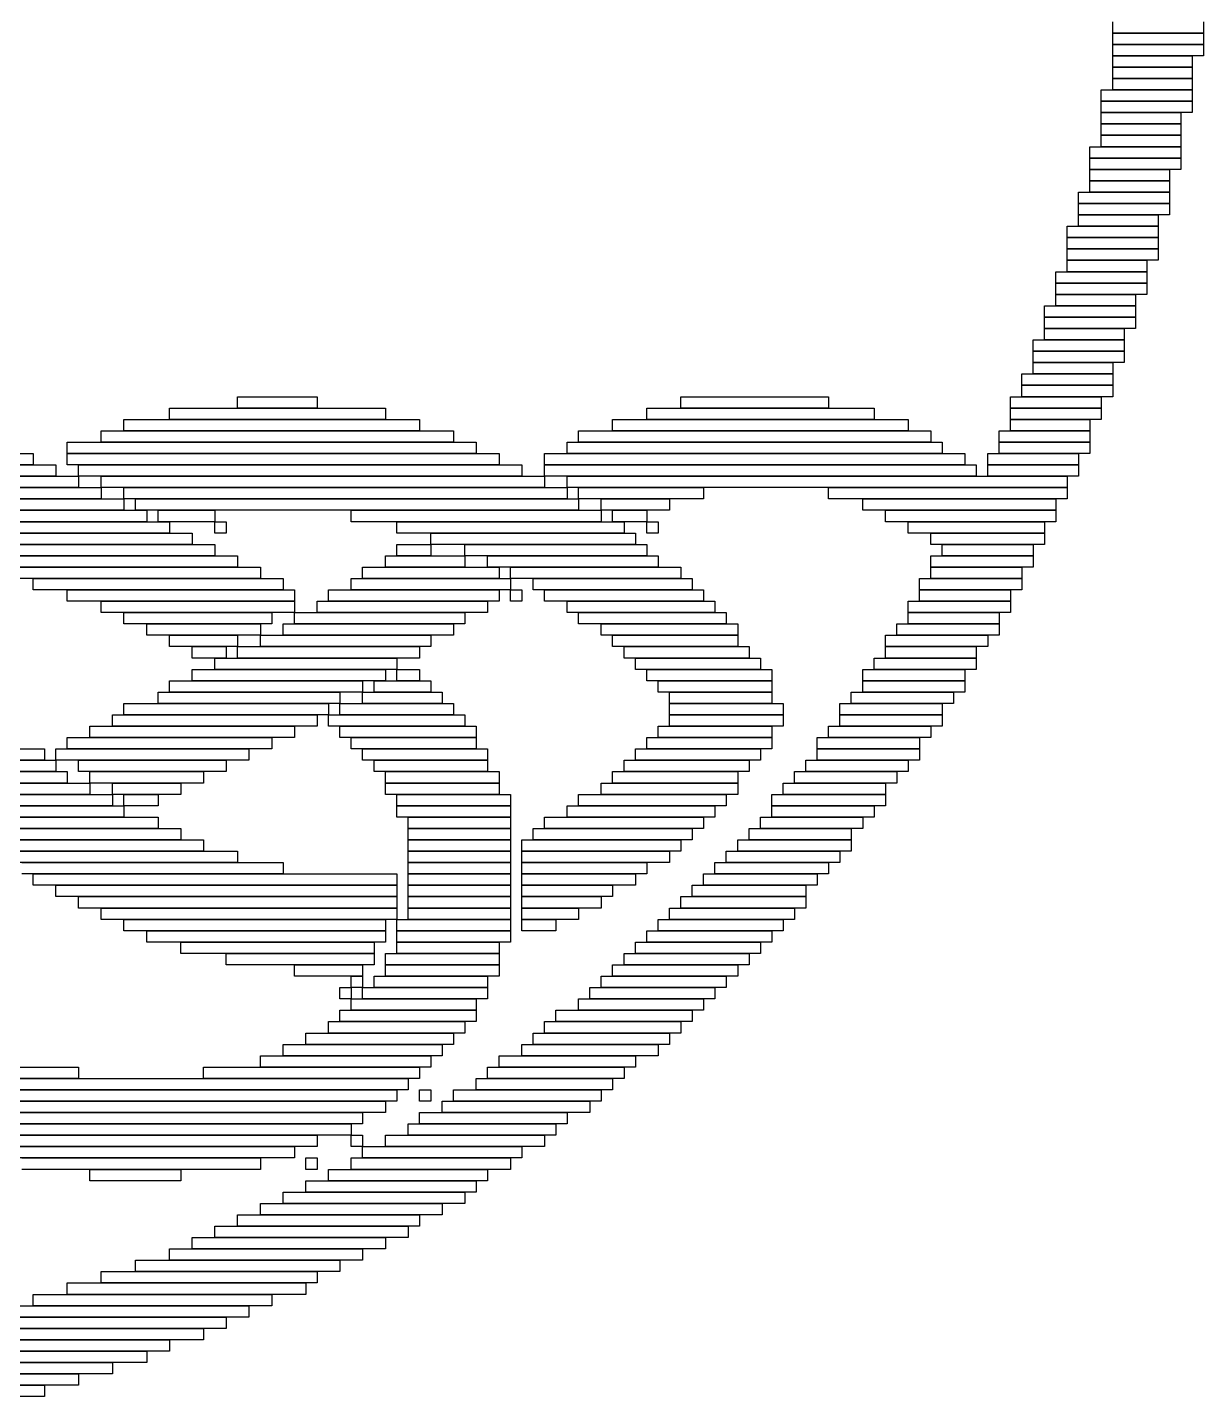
# Model space of a CAD drawing. Extents: x 366 to 657, y 364 to 660.
# Drawn here: x 552.5 to 656, y 370 to 490.5 of the extents above; entities that cross this region are included whole.
import ezdxf

# ---------------------------------------------------------------- set-up
doc = ezdxf.new("R2010")
doc.units = 0

msp = doc.modelspace()

# ---------------------------------------------------------------- linework, layer by layer
for p, q in [((648, 490), (648, 491)), ((656, 491), (656, 490)), ((656, 490), (648, 490)), ((648, 490), (656, 490)), ((648, 489), (648, 490)), ((656, 490), (656, 489)), ((656, 489), (648, 489)), ((648, 489), (656, 489)), ((648, 488), (648, 489)), ((656, 489), (656, 488)), ((656, 488), (648, 488)), ((648, 488), (655, 488)), ((648, 487), (648, 488)), ((655, 487), (648, 487)), ((648, 487), (655, 487)), ((648, 486), (648, 487)), ((655, 488), (655, 487)), ((655, 487), (655, 486)), ((655, 486), (648, 486)), ((648, 486), (655, 486)), ((648, 485), (648, 486)), ((655, 486), (655, 485)), ((647, 485), (655, 485)), ((647, 484), (647, 485)), ((655, 485), (648, 485)), ((655, 485), (655, 484)), ((655, 484), (647, 484)), ((647, 484), (655, 484)), ((647, 483), (647, 484)), ((655, 484), (655, 483)), ((655, 483), (647, 483)), ((647, 483), (654, 483)), ((647, 482), (647, 483)), ((654, 482), (647, 482)), ((647, 482), (654, 482)), ((647, 481), (647, 482)), ((654, 483), (654, 482)), ((654, 482), (654, 481)), ((654, 481), (647, 481)), ((647, 481), (654, 481)), ((647, 480), (647, 481)), ((654, 481), (654, 480)), ((646, 480), (654, 480)), ((646, 479), (646, 480)), ((654, 480), (647, 480)), ((654, 480), (654, 479)), ((654, 479), (646, 479)), ((646, 479), (654, 479)), ((646, 478), (646, 479)), ((654, 479), (654, 478)), ((654, 478), (646, 478)), ((646, 478), (653, 478)), ((646, 477), (646, 478)), ((653, 478), (653, 477)), ((645, 476), (653, 476)), ((645, 475), (645, 476)), ((653, 477), (646, 477)), ((646, 477), (653, 477)), ((646, 476), (646, 477)), ((653, 476), (646, 476)), ((653, 477), (653, 476)), ((653, 476), (653, 475)), ((653, 475), (645, 475)), ((645, 475), (653, 475)), ((645, 474), (645, 475)), ((653, 475), (653, 474)), ((653, 474), (645, 474)), ((645, 474), (652, 474)), ((645, 473), (645, 474)), ((652, 474), (652, 473)), ((644, 473), (652, 473)), ((644, 472), (644, 473)), ((652, 473), (645, 473)), ((652, 473), (652, 472)), ((652, 472), (644, 472)), ((644, 472), (652, 472)), ((644, 471), (644, 472)), ((652, 472), (652, 471)), ((652, 471), (644, 471)), ((644, 471), (652, 471)), ((644, 470), (644, 471)), ((652, 470), (644, 470)), ((644, 470), (651, 470)), ((644, 469), (644, 470)), ((651, 470), (651, 469)), ((652, 471), (652, 470)), ((643, 469), (651, 469)), ((643, 468), (643, 469)), ((651, 469), (644, 469)), ((651, 469), (651, 468)), ((651, 468), (643, 468)), ((643, 468), (651, 468)), ((643, 467), (643, 468)), ((651, 468), (651, 467)), ((651, 467), (643, 467)), ((643, 467), (650, 467)), ((643, 466), (643, 467)), ((650, 467), (650, 466)), ((642, 466), (650, 466)), ((642, 465), (642, 466)), ((650, 466), (643, 466)), ((650, 466), (650, 465)), ((650, 465), (642, 465)), ((642, 465), (650, 465)), ((642, 464), (642, 465)), ((650, 464), (642, 464)), ((642, 464), (649, 464)), ((642, 463), (642, 464)), ((649, 464), (649, 463)), ((650, 465), (650, 464)), ((641, 463), (649, 463)), ((641, 462), (641, 463)), ((649, 463), (642, 463)), ((649, 463), (649, 462)), ((649, 462), (641, 462)), ((641, 462), (649, 462)), ((641, 461), (641, 462)), ((649, 462), (649, 461)), ((649, 461), (641, 461)), ((641, 461), (648, 461)), ((641, 460), (641, 461)), ((648, 461), (648, 460)), ((640, 460), (648, 460)), ((640, 459), (640, 460)), ((648, 460), (641, 460)), ((648, 460), (648, 459)), ((571, 458), (578, 458)), ((571, 457), (571, 458)), ((578, 458), (578, 457)), ((610, 458), (623, 458)), ((610, 457), (610, 458)), ((623, 458), (623, 457)), ((639, 458), (647, 458)), ((639, 457), (639, 458)), ((648, 459), (640, 459)), ((640, 459), (648, 459)), ((640, 458), (640, 459)), ((648, 458), (640, 458)), ((647, 458), (647, 457)), ((648, 459), (648, 458)), ((565, 457), (584, 457)), ((565, 456), (565, 457)), ((578, 457), (571, 457)), ((584, 457), (584, 456)), ((607, 457), (627, 457)), ((607, 456), (607, 457)), ((623, 457), (610, 457)), ((627, 457), (627, 456)), ((647, 457), (639, 457)), ((639, 457), (647, 457)), ((639, 456), (639, 457)), ((647, 457), (647, 456)), ((561, 456), (587, 456)), ((561, 455), (561, 456)), ((584, 456), (565, 456)), ((587, 456), (587, 455)), ((604, 456), (630, 456)), ((604, 455), (604, 456)), ((627, 456), (607, 456)), ((630, 456), (630, 455)), ((647, 456), (639, 456)), ((639, 456), (646, 456)), ((639, 455), (639, 456)), ((646, 456), (646, 455)), ((559, 455), (590, 455)), ((559, 454), (559, 455)), ((587, 455), (561, 455)), ((590, 455), (590, 454)), ((601, 455), (632, 455)), ((601, 454), (601, 455)), ((630, 455), (604, 455)), ((632, 455), (632, 454)), ((638, 455), (646, 455)), ((638, 454), (638, 455)), ((646, 455), (639, 455)), ((646, 455), (646, 454)), ((556, 454), (592, 454)), ((556, 453), (556, 454)), ((590, 454), (559, 454)), ((592, 454), (592, 453)), ((600, 454), (633, 454)), ((600, 453), (600, 454)), ((632, 454), (601, 454)), ((633, 454), (633, 453)), ((646, 454), (638, 454)), ((638, 454), (646, 454)), ((638, 453), (638, 454)), ((646, 454), (646, 453)), ((530, 453), (553, 453)), ((553, 452), (530, 452)), ((532, 452), (555, 452)), ((553, 453), (553, 452)), ((555, 452), (555, 451)), ((592, 453), (556, 453)), ((556, 453), (594, 453)), ((556, 452), (556, 453)), ((594, 452), (556, 452)), ((557, 452), (596, 452)), ((557, 451), (557, 452)), ((594, 453), (594, 452)), ((596, 452), (596, 451)), ((598, 453), (635, 453)), ((598, 452), (598, 453)), ((635, 452), (598, 452)), ((598, 452), (636, 452)), ((598, 451), (598, 452)), ((633, 453), (600, 453)), ((635, 453), (635, 452)), ((636, 452), (636, 451)), ((637, 453), (645, 453)), ((637, 452), (637, 453)), ((645, 452), (637, 452)), ((637, 452), (645, 452)), ((637, 451), (637, 452)), ((646, 453), (638, 453)), ((645, 453), (645, 452)), ((645, 452), (645, 451)), ((555, 451), (532, 451)), ((533, 451), (557, 451)), ((596, 451), (557, 451)), ((557, 451), (557, 450)), ((559, 451), (598, 451)), ((559, 450), (559, 451)), ((636, 451), (598, 451)), ((598, 451), (598, 450)), ((600, 451), (644, 451)), ((600, 450), (600, 451)), ((645, 451), (637, 451)), ((644, 451), (644, 450)), ((557, 450), (533, 450)), ((535, 450), (559, 450)), ((598, 450), (559, 450)), ((559, 450), (559, 449)), ((561, 450), (600, 450)), ((561, 449), (561, 450)), ((644, 450), (600, 450)), ((600, 450), (600, 449)), ((601, 450), (612, 450)), ((601, 449), (601, 450)), ((612, 450), (612, 449)), ((623, 450), (644, 450)), ((623, 449), (623, 450)), ((644, 450), (644, 449)), ((559, 449), (535, 449)), ((537, 449), (561, 449)), ((600, 449), (561, 449)), ((561, 449), (561, 448)), ((562, 449), (601, 449)), ((562, 448), (562, 449)), ((612, 449), (601, 449)), ((601, 449), (601, 448)), ((603, 449), (609, 449)), ((603, 448), (603, 449)), ((609, 449), (609, 448)), ((644, 449), (623, 449)), ((626, 449), (643, 449)), ((626, 448), (626, 449)), ((643, 449), (643, 448)), ((561, 448), (537, 448)), ((539, 448), (563, 448)), ((601, 448), (562, 448)), ((563, 448), (563, 447)), ((564, 448), (569, 448)), ((564, 447), (564, 448)), ((569, 448), (569, 447)), ((581, 448), (603, 448)), ((581, 447), (581, 448)), ((609, 448), (603, 448)), ((603, 448), (603, 447)), ((604, 448), (607, 448)), ((604, 447), (604, 448)), ((607, 448), (607, 447)), ((643, 448), (626, 448)), ((628, 448), (643, 448)), ((628, 447), (628, 448)), ((643, 448), (643, 447)), ((563, 447), (539, 447)), ((541, 447), (565, 447)), ((565, 446), (541, 446)), ((544, 446), (567, 446)), ((569, 447), (564, 447)), ((565, 447), (565, 446)), ((567, 446), (567, 445)), ((569, 447), (570, 447)), ((569, 446), (569, 447)), ((570, 446), (569, 446)), ((570, 447), (570, 446)), ((603, 447), (581, 447)), ((585, 447), (605, 447)), ((585, 446), (585, 447)), ((605, 446), (585, 446)), ((588, 446), (606, 446)), ((588, 445), (588, 446)), ((607, 447), (604, 447)), ((605, 447), (605, 446)), ((606, 446), (606, 445)), ((607, 447), (608, 447)), ((607, 446), (607, 447)), ((608, 446), (607, 446)), ((608, 447), (608, 446)), ((643, 447), (628, 447)), ((630, 447), (642, 447)), ((630, 446), (630, 447)), ((642, 446), (630, 446)), ((632, 446), (642, 446)), ((632, 445), (632, 446)), ((642, 447), (642, 446)), ((642, 446), (642, 445)), ((567, 445), (544, 445)), ((546, 445), (569, 445)), ((569, 445), (569, 444)), ((585, 445), (588, 445)), ((585, 444), (585, 445)), ((606, 445), (588, 445)), ((588, 445), (588, 444)), ((591, 445), (607, 445)), ((591, 444), (591, 445)), ((607, 445), (607, 444)), ((642, 445), (632, 445)), ((633, 445), (641, 445)), ((633, 444), (633, 445)), ((641, 445), (641, 444)), ((569, 444), (546, 444)), ((549, 444), (571, 444)), ((571, 444), (571, 443)), ((584, 444), (591, 444)), ((584, 443), (584, 444)), ((588, 444), (585, 444)), ((607, 444), (591, 444)), ((591, 444), (591, 443)), ((593, 444), (608, 444)), ((593, 443), (593, 444)), ((608, 444), (608, 443)), ((632, 444), (641, 444)), ((632, 443), (632, 444)), ((641, 444), (633, 444)), ((641, 444), (641, 443)), ((571, 443), (549, 443)), ((551, 443), (573, 443)), ((573, 443), (573, 442)), ((582, 443), (594, 443)), ((582, 442), (582, 443)), ((591, 443), (584, 443)), ((608, 443), (593, 443)), ((594, 443), (594, 442)), ((595, 443), (610, 443)), ((595, 442), (595, 443)), ((610, 443), (610, 442)), ((641, 443), (632, 443)), ((632, 443), (640, 443)), ((632, 442), (632, 443)), ((640, 443), (640, 442)), ((573, 442), (551, 442)), ((553, 442), (575, 442)), ((553, 441), (553, 442)), ((575, 442), (575, 441)), ((581, 442), (595, 442)), ((581, 441), (581, 442)), ((594, 442), (582, 442)), ((610, 442), (595, 442)), ((595, 442), (595, 441)), ((597, 442), (611, 442)), ((597, 441), (597, 442)), ((611, 442), (611, 441)), ((631, 442), (640, 442)), ((631, 441), (631, 442)), ((640, 442), (632, 442)), ((640, 442), (640, 441)), ((575, 441), (553, 441)), ((556, 441), (576, 441)), ((556, 440), (556, 441)), ((576, 440), (556, 440)), ((559, 440), (576, 440)), ((559, 439), (559, 440)), ((576, 441), (576, 440)), ((576, 440), (576, 439)), ((578, 440), (593, 440)), ((578, 439), (578, 440)), ((579, 441), (594, 441)), ((579, 440), (579, 441)), ((594, 440), (579, 440)), ((595, 441), (581, 441)), ((593, 440), (593, 439)), ((594, 441), (594, 440)), ((595, 441), (596, 441)), ((595, 440), (595, 441)), ((596, 440), (595, 440)), ((596, 441), (596, 440)), ((611, 441), (597, 441)), ((598, 441), (612, 441)), ((598, 440), (598, 441)), ((612, 440), (598, 440)), ((600, 440), (613, 440)), ((600, 439), (600, 440)), ((612, 441), (612, 440)), ((613, 440), (613, 439)), ((630, 440), (639, 440)), ((630, 439), (630, 440)), ((640, 441), (631, 441)), ((631, 441), (639, 441)), ((631, 440), (631, 441)), ((639, 440), (631, 440)), ((639, 441), (639, 440)), ((639, 440), (639, 439)), ((576, 439), (559, 439)), ((561, 439), (574, 439)), ((561, 438), (561, 439)), ((574, 439), (574, 438)), ((576, 439), (591, 439)), ((576, 438), (576, 439)), ((593, 439), (578, 439)), ((591, 439), (591, 438)), ((613, 439), (600, 439)), ((601, 439), (614, 439)), ((601, 438), (601, 439)), ((614, 439), (614, 438)), ((639, 439), (630, 439)), ((630, 439), (638, 439)), ((630, 438), (630, 439)), ((638, 439), (638, 438)), ((574, 438), (561, 438)), ((563, 438), (573, 438)), ((563, 437), (563, 438)), ((573, 438), (573, 437)), ((575, 438), (590, 438)), ((575, 437), (575, 438)), ((591, 438), (576, 438)), ((590, 438), (590, 437)), ((614, 438), (601, 438)), ((603, 438), (615, 438)), ((603, 437), (603, 438)), ((615, 438), (615, 437)), ((629, 438), (638, 438)), ((629, 437), (629, 438)), ((638, 438), (630, 438)), ((638, 438), (638, 437)), ((573, 437), (563, 437)), ((565, 437), (571, 437)), ((565, 436), (565, 437)), ((571, 437), (571, 436)), ((573, 437), (588, 437)), ((573, 436), (573, 437)), ((590, 437), (575, 437)), ((588, 437), (588, 436)), ((615, 437), (603, 437)), ((604, 437), (615, 437)), ((604, 436), (604, 437)), ((615, 437), (615, 436)), ((628, 437), (637, 437)), ((628, 436), (628, 437)), ((638, 437), (629, 437)), ((637, 437), (637, 436)), ((571, 436), (565, 436)), ((567, 436), (570, 436)), ((567, 435), (567, 436)), ((570, 436), (570, 435)), ((571, 436), (587, 436)), ((571, 435), (571, 436)), ((588, 436), (573, 436)), ((587, 436), (587, 435)), ((615, 436), (604, 436)), ((605, 436), (616, 436)), ((605, 435), (605, 436)), ((616, 436), (616, 435)), ((637, 436), (628, 436)), ((628, 436), (636, 436)), ((628, 435), (628, 436)), ((636, 436), (636, 435)), ((570, 435), (567, 435)), ((567, 434), (584, 434)), ((567, 433), (567, 434)), ((569, 435), (585, 435)), ((569, 434), (569, 435)), ((585, 434), (569, 434)), ((587, 435), (571, 435)), ((584, 434), (584, 433)), ((585, 435), (585, 434)), ((585, 434), (587, 434)), ((585, 433), (585, 434)), ((587, 434), (587, 433)), ((616, 435), (605, 435)), ((606, 435), (617, 435)), ((606, 434), (606, 435)), ((617, 434), (606, 434)), ((607, 434), (618, 434)), ((607, 433), (607, 434)), ((617, 435), (617, 434)), ((618, 434), (618, 433)), ((626, 434), (635, 434)), ((626, 433), (626, 434)), ((627, 435), (636, 435)), ((627, 434), (627, 435)), ((636, 434), (627, 434)), ((636, 435), (628, 435)), ((635, 434), (635, 433)), ((636, 435), (636, 434)), ((565, 433), (582, 433)), ((565, 432), (565, 433)), ((584, 433), (567, 433)), ((582, 433), (582, 432)), ((583, 433), (588, 433)), ((583, 432), (583, 433)), ((587, 433), (585, 433)), ((588, 433), (588, 432)), ((618, 433), (607, 433)), ((608, 433), (618, 433)), ((608, 432), (608, 433)), ((618, 433), (618, 432)), ((635, 433), (626, 433)), ((626, 433), (635, 433)), ((626, 432), (626, 433)), ((635, 433), (635, 432)), ((564, 432), (580, 432)), ((564, 431), (564, 432)), ((582, 432), (565, 432)), ((580, 432), (580, 431)), ((582, 432), (589, 432)), ((582, 431), (582, 432)), ((588, 432), (583, 432)), ((589, 432), (589, 431)), ((618, 432), (608, 432)), ((609, 432), (618, 432)), ((609, 431), (609, 432)), ((618, 432), (618, 431)), ((625, 432), (634, 432)), ((625, 431), (625, 432)), ((635, 432), (626, 432)), ((634, 432), (634, 431)), ((561, 431), (579, 431)), ((561, 430), (561, 431)), ((580, 431), (564, 431)), ((579, 431), (579, 430)), ((580, 431), (590, 431)), ((580, 430), (580, 431)), ((589, 431), (582, 431)), ((590, 431), (590, 430)), ((618, 431), (609, 431)), ((609, 431), (619, 431)), ((609, 430), (609, 431)), ((619, 431), (619, 430)), ((624, 431), (633, 431)), ((624, 430), (624, 431)), ((634, 431), (625, 431)), ((633, 431), (633, 430)), ((558, 429), (576, 429)), ((558, 428), (558, 429)), ((560, 430), (578, 430)), ((560, 429), (560, 430)), ((578, 429), (560, 429)), ((579, 430), (561, 430)), ((576, 429), (576, 428)), ((578, 430), (578, 429)), ((579, 430), (591, 430)), ((579, 429), (579, 430)), ((591, 429), (579, 429)), ((590, 430), (580, 430)), ((580, 429), (592, 429)), ((580, 428), (580, 429)), ((591, 430), (591, 429)), ((592, 429), (592, 428)), ((608, 429), (618, 429)), ((608, 428), (608, 429)), ((619, 430), (609, 430)), ((609, 430), (619, 430)), ((609, 429), (609, 430)), ((619, 429), (609, 429)), ((618, 429), (618, 428)), ((619, 430), (619, 429)), ((623, 429), (632, 429)), ((623, 428), (623, 429)), ((633, 430), (624, 430)), ((624, 430), (633, 430)), ((624, 429), (624, 430)), ((633, 429), (624, 429)), ((632, 429), (632, 428)), ((633, 430), (633, 429)), ((556, 428), (574, 428)), ((556, 427), (556, 428)), ((576, 428), (558, 428)), ((574, 428), (574, 427)), ((592, 428), (580, 428)), ((581, 428), (592, 428)), ((581, 427), (581, 428)), ((592, 428), (592, 427)), ((607, 428), (618, 428)), ((607, 427), (607, 428)), ((618, 428), (608, 428)), ((618, 428), (618, 427)), ((622, 428), (631, 428)), ((622, 427), (622, 428)), ((632, 428), (623, 428)), ((631, 428), (631, 427)), ((538, 427), (554, 427)), ((554, 427), (554, 426)), ((555, 427), (572, 427)), ((555, 426), (555, 427)), ((574, 427), (556, 427)), ((572, 427), (572, 426)), ((592, 427), (581, 427)), ((582, 427), (593, 427)), ((582, 426), (582, 427)), ((593, 427), (593, 426)), ((606, 427), (617, 427)), ((606, 426), (606, 427)), ((618, 427), (607, 427)), ((617, 427), (617, 426)), ((631, 427), (622, 427)), ((622, 427), (631, 427)), ((622, 426), (622, 427)), ((631, 427), (631, 426)), ((554, 426), (538, 426)), ((539, 426), (555, 426)), ((572, 426), (555, 426)), ((555, 426), (555, 425)), ((557, 426), (570, 426)), ((557, 425), (557, 426)), ((570, 426), (570, 425)), ((593, 426), (582, 426)), ((583, 426), (593, 426)), ((583, 425), (583, 426)), ((593, 426), (593, 425)), ((605, 426), (616, 426)), ((605, 425), (605, 426)), ((617, 426), (606, 426)), ((616, 426), (616, 425)), ((621, 426), (630, 426)), ((621, 425), (621, 426)), ((631, 426), (622, 426)), ((630, 426), (630, 425)), ((555, 425), (539, 425)), ((540, 425), (556, 425)), ((556, 425), (556, 424)), ((570, 425), (557, 425)), ((558, 425), (568, 425)), ((558, 424), (558, 425)), ((568, 425), (568, 424)), ((593, 425), (583, 425)), ((584, 425), (594, 425)), ((584, 424), (584, 425)), ((594, 425), (594, 424)), ((604, 425), (615, 425)), ((604, 424), (604, 425)), ((616, 425), (605, 425)), ((615, 425), (615, 424)), ((620, 425), (629, 425)), ((620, 424), (620, 425)), ((630, 425), (621, 425)), ((629, 425), (629, 424)), ((556, 424), (540, 424)), ((542, 424), (558, 424)), ((558, 423), (542, 423)), ((543, 423), (560, 423)), ((568, 424), (558, 424)), ((558, 424), (558, 423)), ((560, 424), (566, 424)), ((560, 423), (560, 424)), ((566, 423), (560, 423)), ((560, 423), (560, 422)), ((561, 423), (564, 423)), ((561, 422), (561, 423)), ((564, 423), (564, 422)), ((566, 424), (566, 423)), ((594, 424), (584, 424)), ((584, 424), (594, 424)), ((584, 423), (584, 424)), ((594, 423), (584, 423)), ((585, 423), (595, 423)), ((585, 422), (585, 423)), ((594, 424), (594, 423)), ((595, 423), (595, 422)), ((601, 423), (614, 423)), ((601, 422), (601, 423)), ((603, 424), (615, 424)), ((603, 423), (603, 424)), ((615, 423), (603, 423)), ((615, 424), (604, 424)), ((614, 423), (614, 422)), ((615, 424), (615, 423)), ((618, 423), (628, 423)), ((618, 422), (618, 423)), ((619, 424), (628, 424)), ((619, 423), (619, 424)), ((628, 423), (619, 423)), ((629, 424), (620, 424)), ((628, 424), (628, 423)), ((628, 423), (628, 422)), ((560, 422), (543, 422)), ((544, 422), (561, 422)), ((564, 422), (561, 422)), ((561, 422), (561, 421)), ((595, 422), (585, 422)), ((585, 422), (595, 422)), ((585, 421), (585, 422)), ((595, 422), (595, 421)), ((600, 422), (613, 422)), ((600, 421), (600, 422)), ((614, 422), (601, 422)), ((613, 422), (613, 421)), ((628, 422), (618, 422)), ((618, 422), (627, 422)), ((618, 421), (618, 422)), ((627, 422), (627, 421)), ((561, 421), (544, 421)), ((546, 421), (564, 421)), ((564, 421), (564, 420)), ((595, 421), (585, 421)), ((586, 421), (595, 421)), ((586, 420), (586, 421)), ((595, 421), (595, 420)), ((598, 421), (612, 421)), ((598, 420), (598, 421)), ((613, 421), (600, 421)), ((612, 421), (612, 420)), ((617, 421), (626, 421)), ((617, 420), (617, 421)), ((627, 421), (618, 421)), ((626, 421), (626, 420)), ((564, 420), (546, 420)), ((547, 420), (566, 420)), ((566, 420), (566, 419)), ((595, 420), (586, 420)), ((586, 420), (595, 420)), ((586, 419), (586, 420)), ((595, 420), (595, 419)), ((597, 420), (611, 420)), ((597, 419), (597, 420)), ((612, 420), (598, 420)), ((611, 420), (611, 419)), ((616, 420), (625, 420)), ((616, 419), (616, 420)), ((626, 420), (617, 420)), ((625, 420), (625, 419)), ((566, 419), (547, 419)), ((549, 419), (568, 419)), ((568, 419), (568, 418)), ((595, 419), (586, 419)), ((586, 419), (595, 419)), ((586, 418), (586, 419)), ((595, 419), (595, 418)), ((596, 419), (610, 419)), ((596, 418), (596, 419)), ((611, 419), (597, 419)), ((610, 419), (610, 418)), ((615, 419), (625, 419)), ((615, 418), (615, 419)), ((625, 419), (616, 419)), ((625, 419), (625, 418)), ((568, 418), (549, 418)), ((550, 418), (571, 418)), ((571, 417), (550, 417)), ((552, 417), (575, 417)), ((571, 418), (571, 417)), ((575, 417), (575, 416)), ((595, 418), (586, 418)), ((586, 418), (595, 418)), ((586, 417), (586, 418)), ((595, 417), (586, 417)), ((586, 417), (595, 417)), ((586, 416), (586, 417)), ((595, 418), (595, 417)), ((595, 417), (595, 416)), ((610, 418), (596, 418)), ((596, 418), (609, 418)), ((596, 417), (596, 418)), ((609, 417), (596, 417)), ((596, 417), (607, 417)), ((596, 416), (596, 417)), ((607, 417), (607, 416)), ((609, 418), (609, 417)), ((613, 417), (623, 417)), ((613, 416), (613, 417)), ((614, 418), (624, 418)), ((614, 417), (614, 418)), ((624, 417), (614, 417)), ((625, 418), (615, 418)), ((623, 417), (623, 416)), ((624, 418), (624, 417)), ((575, 416), (552, 416)), ((553, 416), (585, 416)), ((553, 415), (553, 416)), ((585, 416), (585, 415)), ((595, 416), (586, 416)), ((586, 416), (595, 416)), ((586, 415), (586, 416)), ((595, 416), (595, 415)), ((607, 416), (596, 416)), ((596, 416), (606, 416)), ((596, 415), (596, 416)), ((606, 416), (606, 415)), ((612, 416), (622, 416)), ((612, 415), (612, 416)), ((623, 416), (613, 416)), ((622, 416), (622, 415)), ((585, 415), (553, 415)), ((555, 415), (585, 415)), ((555, 414), (555, 415)), ((585, 415), (585, 414)), ((595, 415), (586, 415)), ((586, 415), (595, 415)), ((586, 414), (586, 415)), ((595, 415), (595, 414)), ((606, 415), (596, 415)), ((596, 415), (604, 415)), ((596, 414), (596, 415)), ((604, 415), (604, 414)), ((611, 415), (621, 415)), ((611, 414), (611, 415)), ((622, 415), (612, 415)), ((621, 415), (621, 414)), ((585, 414), (555, 414)), ((557, 414), (585, 414)), ((557, 413), (557, 414)), ((585, 414), (585, 413)), ((595, 414), (586, 414)), ((586, 414), (595, 414)), ((586, 413), (586, 414)), ((595, 414), (595, 413)), ((604, 414), (596, 414)), ((596, 414), (603, 414)), ((596, 413), (596, 414)), ((603, 414), (603, 413)), ((610, 414), (621, 414)), ((610, 413), (610, 414)), ((621, 414), (611, 414)), ((621, 414), (621, 413)), ((585, 413), (557, 413)), ((559, 413), (585, 413)), ((559, 412), (559, 413)), ((585, 413), (585, 412)), ((595, 413), (586, 413)), ((586, 413), (595, 413)), ((586, 412), (586, 413)), ((595, 413), (595, 412)), ((603, 413), (596, 413)), ((596, 413), (601, 413)), ((596, 412), (596, 413)), ((601, 413), (601, 412)), ((609, 413), (620, 413)), ((609, 412), (609, 413)), ((621, 413), (610, 413)), ((620, 413), (620, 412)), ((585, 412), (559, 412)), ((561, 412), (584, 412)), ((561, 411), (561, 412)), ((584, 411), (561, 411)), ((563, 411), (584, 411)), ((563, 410), (563, 411)), ((584, 412), (584, 411)), ((584, 411), (584, 410)), ((585, 412), (595, 412)), ((585, 411), (585, 412)), ((595, 411), (585, 411)), ((585, 411), (595, 411)), ((585, 410), (585, 411)), ((595, 412), (586, 412)), ((595, 412), (595, 411)), ((595, 411), (595, 410)), ((601, 412), (596, 412)), ((596, 412), (599, 412)), ((596, 411), (596, 412)), ((599, 411), (596, 411)), ((599, 412), (599, 411)), ((607, 411), (618, 411)), ((607, 410), (607, 411)), ((608, 412), (619, 412)), ((608, 411), (608, 412)), ((619, 411), (608, 411)), ((620, 412), (609, 412)), ((618, 411), (618, 410)), ((619, 412), (619, 411)), ((584, 410), (563, 410)), ((566, 410), (583, 410)), ((566, 409), (566, 410)), ((583, 410), (583, 409)), ((595, 410), (585, 410)), ((585, 410), (594, 410)), ((585, 409), (585, 410)), ((594, 410), (594, 409)), ((606, 410), (617, 410)), ((606, 409), (606, 410)), ((618, 410), (607, 410)), ((617, 410), (617, 409)), ((583, 409), (566, 409)), ((570, 409), (583, 409)), ((570, 408), (570, 409)), ((583, 409), (583, 408)), ((584, 409), (594, 409)), ((584, 408), (584, 409)), ((594, 409), (585, 409)), ((594, 409), (594, 408)), ((605, 409), (616, 409)), ((605, 408), (605, 409)), ((617, 409), (606, 409)), ((616, 409), (616, 408)), ((583, 408), (570, 408)), ((576, 408), (582, 408)), ((576, 407), (576, 408)), ((582, 408), (582, 407)), ((594, 408), (584, 408)), ((584, 408), (594, 408)), ((584, 407), (584, 408)), ((594, 408), (594, 407)), ((604, 408), (615, 408)), ((604, 407), (604, 408)), ((616, 408), (605, 408)), ((615, 408), (615, 407)), ((582, 407), (576, 407)), ((581, 407), (582, 407)), ((581, 406), (581, 407)), ((582, 407), (582, 406)), ((583, 407), (593, 407)), ((583, 406), (583, 407)), ((594, 407), (584, 407)), ((593, 407), (593, 406)), ((603, 407), (614, 407)), ((603, 406), (603, 407)), ((615, 407), (604, 407)), ((614, 407), (614, 406)), ((580, 406), (581, 406)), ((580, 405), (580, 406)), ((581, 405), (580, 405)), ((582, 406), (581, 406)), ((581, 406), (581, 405)), ((581, 405), (592, 405)), ((581, 404), (581, 405)), ((582, 406), (593, 406)), ((582, 405), (582, 406)), ((593, 405), (582, 405)), ((593, 406), (583, 406)), ((592, 405), (592, 404)), ((593, 406), (593, 405)), ((601, 405), (612, 405)), ((601, 404), (601, 405)), ((602, 406), (613, 406)), ((602, 405), (602, 406)), ((613, 405), (602, 405)), ((614, 406), (603, 406)), ((612, 405), (612, 404)), ((613, 406), (613, 405)), ((580, 404), (592, 404)), ((580, 403), (580, 404)), ((592, 404), (581, 404)), ((592, 404), (592, 403)), ((599, 404), (611, 404)), ((599, 403), (599, 404)), ((612, 404), (601, 404)), ((611, 404), (611, 403)), ((579, 403), (591, 403)), ((579, 402), (579, 403)), ((592, 403), (580, 403)), ((591, 403), (591, 402)), ((598, 403), (610, 403)), ((598, 402), (598, 403)), ((611, 403), (599, 403)), ((610, 403), (610, 402)), ((577, 402), (590, 402)), ((577, 401), (577, 402)), ((591, 402), (579, 402)), ((590, 402), (590, 401)), ((597, 402), (609, 402)), ((597, 401), (597, 402)), ((610, 402), (598, 402)), ((609, 402), (609, 401)), ((575, 401), (589, 401)), ((575, 400), (575, 401)), ((590, 401), (577, 401)), ((589, 401), (589, 400)), ((596, 401), (608, 401)), ((596, 400), (596, 401)), ((609, 401), (597, 401)), ((608, 401), (608, 400)), ((540, 399), (557, 399)), ((557, 399), (557, 398)), ((568, 399), (587, 399)), ((568, 398), (568, 399)), ((573, 400), (588, 400)), ((573, 399), (573, 400)), ((588, 399), (573, 399)), ((589, 400), (575, 400)), ((587, 399), (587, 398)), ((588, 400), (588, 399)), ((593, 399), (605, 399)), ((593, 398), (593, 399)), ((594, 400), (606, 400)), ((594, 399), (594, 400)), ((606, 399), (594, 399)), ((608, 400), (596, 400)), ((605, 399), (605, 398)), ((606, 400), (606, 399)), ((539, 398), (586, 398)), ((557, 398), (540, 398)), ((587, 398), (568, 398)), ((586, 398), (586, 397)), ((592, 398), (604, 398)), ((592, 397), (592, 398)), ((605, 398), (593, 398)), ((604, 398), (604, 397)), ((538, 397), (585, 397)), ((586, 397), (539, 397)), ((585, 397), (585, 396)), ((587, 397), (588, 397)), ((587, 396), (587, 397)), ((588, 397), (588, 396)), ((590, 397), (603, 397)), ((590, 396), (590, 397)), ((604, 397), (592, 397)), ((603, 397), (603, 396)), ((585, 396), (538, 396)), ((538, 396), (584, 396)), ((584, 396), (584, 395)), ((588, 396), (587, 396)), ((589, 396), (602, 396)), ((589, 395), (589, 396)), ((603, 396), (590, 396)), ((602, 396), (602, 395)), ((584, 395), (538, 395)), ((540, 395), (582, 395)), ((582, 395), (582, 394)), ((587, 395), (600, 395)), ((587, 394), (587, 395)), ((602, 395), (589, 395)), ((600, 395), (600, 394)), ((582, 394), (540, 394)), ((542, 394), (581, 394)), ((581, 393), (542, 393)), ((545, 393), (578, 393)), ((578, 393), (578, 392)), ((581, 394), (581, 393)), ((581, 393), (582, 393)), ((581, 392), (581, 393)), ((582, 393), (582, 392)), ((584, 393), (598, 393)), ((584, 392), (584, 393)), ((586, 394), (599, 394)), ((586, 393), (586, 394)), ((599, 393), (586, 393)), ((600, 394), (587, 394)), ((598, 393), (598, 392)), ((599, 394), (599, 393)), ((578, 392), (545, 392)), ((548, 392), (576, 392)), ((576, 392), (576, 391)), ((582, 392), (581, 392)), ((582, 392), (596, 392)), ((582, 391), (582, 392)), ((598, 392), (584, 392)), ((596, 392), (596, 391)), ((576, 391), (548, 391)), ((552, 391), (573, 391)), ((573, 391), (573, 390)), ((577, 391), (578, 391)), ((577, 390), (577, 391)), ((578, 391), (578, 390)), ((581, 391), (595, 391)), ((581, 390), (581, 391)), ((596, 391), (582, 391)), ((595, 391), (595, 390)), ((573, 390), (552, 390)), ((558, 390), (566, 390)), ((558, 389), (558, 390)), ((566, 390), (566, 389)), ((578, 390), (577, 390)), ((579, 390), (593, 390)), ((579, 389), (579, 390)), ((595, 390), (581, 390)), ((593, 390), (593, 389)), ((566, 389), (558, 389)), ((577, 389), (592, 389)), ((577, 388), (577, 389)), ((593, 389), (579, 389)), ((592, 389), (592, 388)), ((573, 387), (589, 387)), ((573, 386), (573, 387)), ((575, 388), (591, 388)), ((575, 387), (575, 388)), ((591, 387), (575, 387)), ((592, 388), (577, 388)), ((589, 387), (589, 386)), ((591, 388), (591, 387)), ((571, 386), (587, 386)), ((571, 385), (571, 386)), ((589, 386), (573, 386)), ((587, 386), (587, 385)), ((569, 385), (586, 385)), ((569, 384), (569, 385)), ((587, 385), (571, 385)), ((586, 385), (586, 384)), ((567, 384), (584, 384)), ((567, 383), (567, 384)), ((586, 384), (569, 384)), ((584, 384), (584, 383)), ((562, 382), (580, 382)), ((562, 381), (562, 382)), ((565, 383), (582, 383)), ((565, 382), (565, 383)), ((582, 382), (565, 382)), ((584, 383), (567, 383)), ((580, 382), (580, 381)), ((582, 383), (582, 382)), ((559, 381), (578, 381)), ((559, 380), (559, 381)), ((580, 381), (562, 381)), ((578, 381), (578, 380)), ((556, 380), (577, 380)), ((556, 379), (556, 380)), ((578, 380), (559, 380)), ((577, 380), (577, 379)), ((553, 379), (574, 379)), ((553, 378), (553, 379)), ((577, 379), (556, 379)), ((574, 379), (574, 378)), ((549, 378), (572, 378)), ((574, 378), (553, 378)), ((572, 378), (572, 377)), ((514, 377), (570, 377)), ((570, 376), (514, 376)), ((515, 376), (568, 376)), ((572, 377), (549, 377)), ((568, 376), (568, 375)), ((570, 377), (570, 376)), ((568, 375), (515, 375)), ((518, 375), (565, 375)), ((565, 375), (565, 374)), ((565, 374), (518, 374)), ((520, 374), (563, 374)), ((563, 374), (563, 373)), ((563, 373), (520, 373)), ((524, 373), (560, 373)), ((560, 373), (560, 372)), ((467, 372), (557, 372)), ((560, 372), (524, 372)), ((557, 372), (557, 371)), ((557, 371), (467, 371)), ((470, 371), (554, 371)), ((554, 370), (470, 370)), ((554, 371), (554, 370))]:
    msp.add_line(p, q)

doc.saveas('drawing.dxf')
